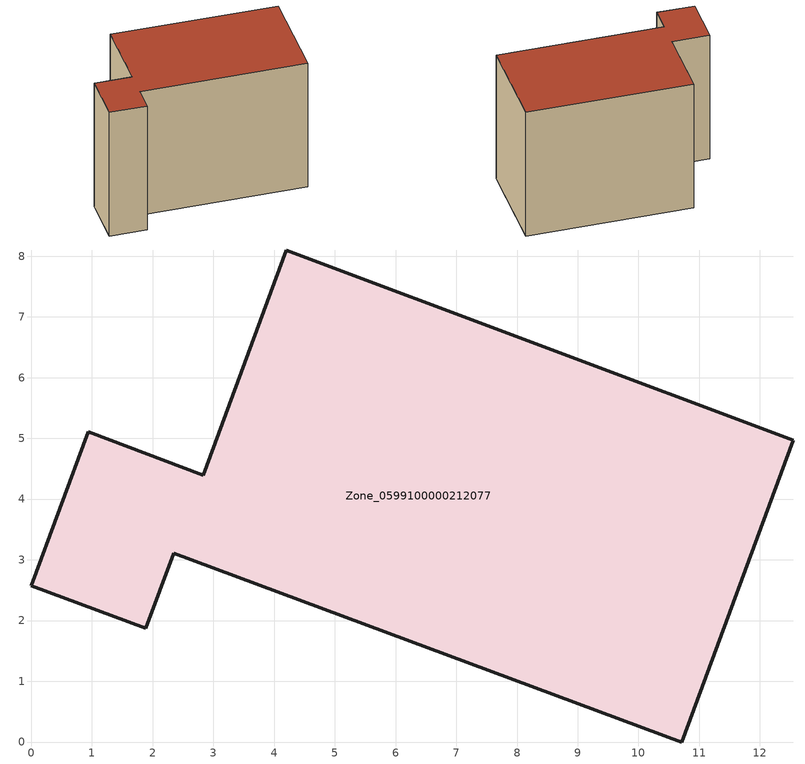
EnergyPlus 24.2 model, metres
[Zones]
Zone_0599100000212077
 floor ground (C_G): 12.55,4.97 10.71,0 2.35,3.11 1.89,1.87 0,2.57 0.94,5.11 2.83,4.39 4.2,8.1 z0
 wall outside (C_F): 2.83,4.39 0.94,5.11 0,2.57 1.89,1.87 2.35,3.11 10.71,0 12.55,4.97 4.2,8.1 2.83,4.39 z0:7.69
 roof outside (C_R): 12.55,4.97 4.2,8.1 2.83,4.39 0.94,5.11 0,2.57 1.89,1.87 2.35,3.11 10.71,0 z7.69
[BUILDING]
Pand.0599100000212077: North Axis=0; Terrain=City; Loads Convergence Tolerance Value=0.04; Temperature Convergence Tolerance Value=0.4; Solar Distribution=FullExterior; Maximum Number of Warmup Days=25; Minimum Number of Warmup Days=1
[Site:Location]
Rotterdam.The.Hague.AP_ZH_NLD Design_Conditions: Latitude=51.96; Longitude=4.45; Time Zone=1; Elevation=-4.5
[SITE:GROUNDTEMPERATURE:BUILDINGSURFACE]
18, 18, 18, 18, 18, 18, 18, 18, 18, 18, 18, 18
[MATERIAL] Thermal Absorptance=0.9; Solar Absorptance=0.7; Visible Absorptance=0.7
Name | Roughness | Thickness | Conductivity | Density | Specific Heat
G.TI.1975-1991 | MediumSmooth | 0.15 | 0.288461 | 540 | 1210
F.TI.1975-1991 | Rough | 0.3 | 0.230769 | 1920 | 840
R.TI.1975-1991 | MediumRough | 0.2 | 0.153846 | 1500 | 1000
[CONSTRUCTION]
C_G: G.TI.1975-1991
C_F: F.TI.1975-1991
C_R: R.TI.1975-1991
[ZONE]
Zone_0599100000212077: Type=1; Multiplier=1; Ceiling Height=Autocalculate; Volume=Autocalculate; Floor Area=autocalculate; Part of Total Floor Area=Yes
[ZONEINFILTRATION:DESIGNFLOWRATE]
Infil_Zone_0599100000212077: Zone or ZoneList or Space or SpaceList=Zone_0599100000212077; Schedule=AlwaysOn; Design Flow Rate Calculation Method=Flow/Area; Flow Rate per Floor Area=0.003; Constant Term Coefficient=1; Temperature Term Coefficient=0; Velocity Term Coefficient=0; Velocity Squared Term Coefficient=0
[HVACTEMPLATE:ZONE:IDEALLOADSAIRSYSTEM]
Zone_0599100000212077: Maximum Heating Supply Air Temperature=50; Minimum Cooling Supply Air Temperature=13; Maximum Heating Supply Air Humidity Ratio=0.0156; Minimum Cooling Supply Air Humidity Ratio=0.0077; Heating Limit=NoLimit; Cooling Limit=NoLimit; Dehumidification Control Type=ConstantSensibleHeatRatio; Cooling Sensible Heat Ratio=0.7; Dehumidification Setpoint=60; Humidification Control Type=None; Humidification Setpoint=30; Outdoor Air Method=None; Outdoor Air Flow Rate per Person=0.00944; Outdoor Air Flow Rate per Zone Floor Area=0; Outdoor Air Flow Rate per Zone=0; Demand Controlled Ventilation Type=None; Outdoor Air Economizer Type=NoEconomizer; Heat Recovery Type=None; Sensible Heat Recovery Effectiveness=0.7; Latent Heat Recovery Effectiveness=0.65
[ZONECONTROL:THERMOSTAT]
ThermostatControl_Zone_0599100000212077: Zone or ZoneList=Zone_0599100000212077; Control Type Schedule=DualSetpointControlType; Control 1=Thermostat_Zone_0599100000212077; Temperature Difference Between Cutout And Setpoint=0
[THERMOSTATSETPOINT:DUALSETPOINT]
Thermostat_Zone_0599100000212077: Heating Setpoint Temperature Schedule=HeatingSetpoint_Zone_0599100000212077; Cooling Setpoint Temperature Schedule=CoolingSetpoint_Zone_0599100000212077
[SCHEDULE:COMPACT]
HeatingSetpoint_Zone_0599100000212077: Through: 12/31, For: AllDays, Until: 24:00, 21
CoolingSetpoint_Zone_0599100000212077: Through: 12/31, For: AllDays, Until: 24:00, 24
DualSetpointControlType: Through: 12/31, For: AllDays, Until: 24:00, 4
AlwaysOn: Through: 12/31, For: AllDays, Until: 24:00, 1
